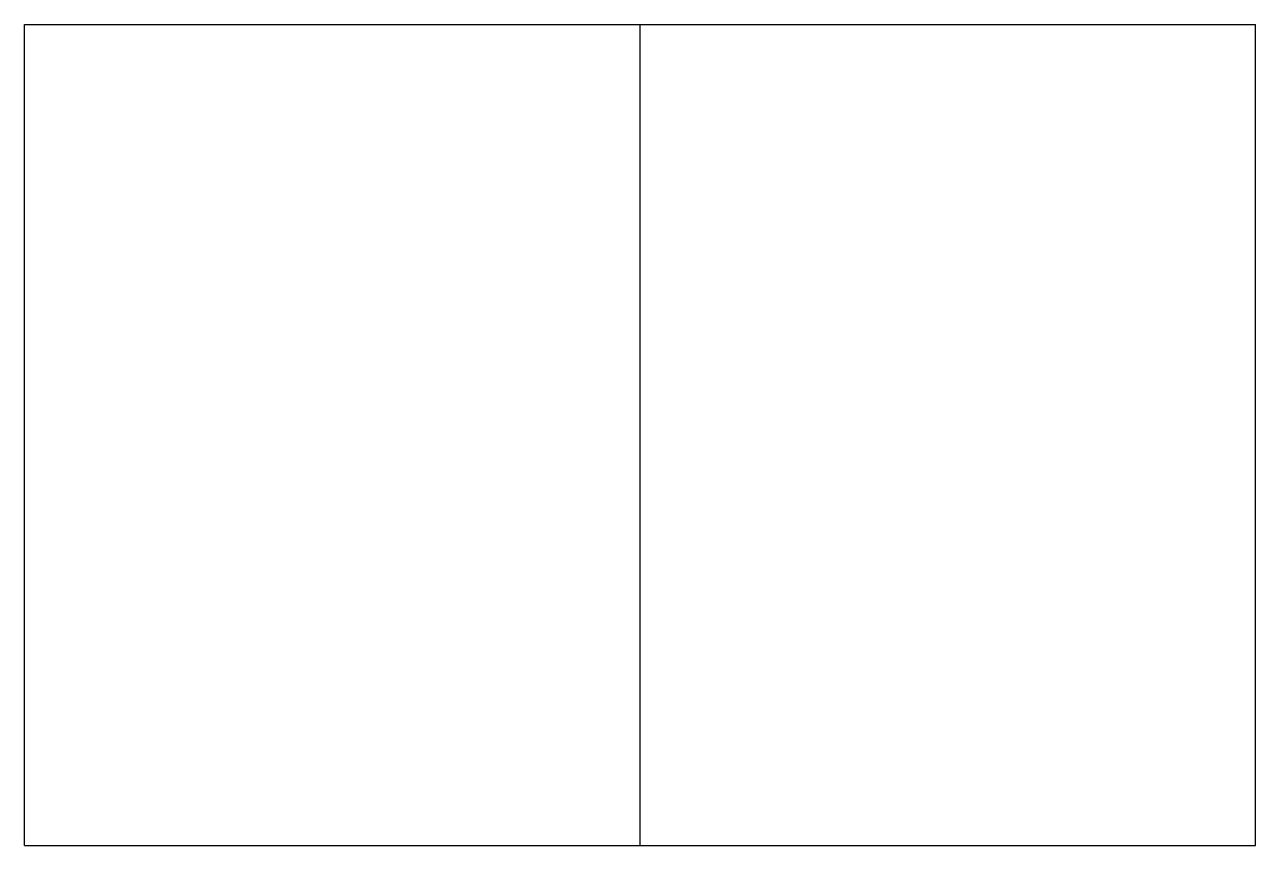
# Model space of a CAD drawing. Header units: millimetres. Extents: x 0 to 6000, y 0 to 4000.
import ezdxf

# ---------------------------------------------------------------- set-up
doc = ezdxf.new("R2010")
doc.units = ezdxf.units.MM

msp = doc.modelspace()

# ---------------------------------------------------------------- linework, layer by layer
at = {"layer": 'BEARING'}
for p, q in [((0, 4000), (6000, 4000)), ((0, 0), (0, 4000)), ((6000, 0), (6000, 4000)), ((0, 0), (6000, 0))]:
    msp.add_line(p, q, dxfattribs=at)
at = {"layer": 'PARTITION'}
msp.add_line((3000, 0), (3000, 4000), dxfattribs=at)

doc.saveas('drawing.dxf')
